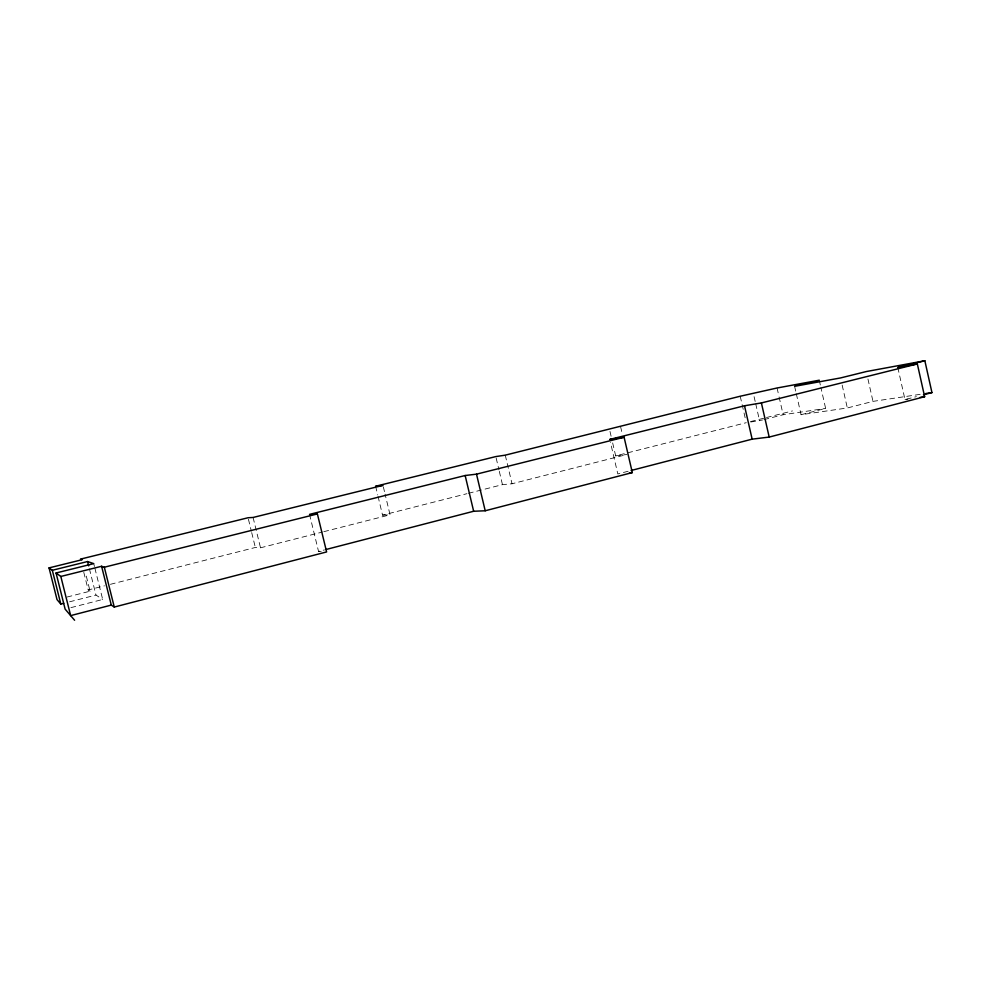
<?xml version="1.0" encoding="UTF-8"?>
<svg xmlns="http://www.w3.org/2000/svg" width="981" height="981" viewBox="0 0 981 981"><rect width="100%" height="100%" fill="white"/><g stroke="black" fill="none" stroke-linecap="round" stroke-linejoin="round"><path stroke-width="0.74" stroke-dasharray="4.91 3.68" d="M309.542 514.375L318.543 551.432L324.441 549.9M628.147 471.26L617.809 473.933L610.44 442.296M897.811 367.507L904.985 399.586L916.34 396.643M70.914 607.644L102.698 599.465L94.814 567.925M796.314 393.786L801.06 414.705L847.326 407.973L872.98 401.376L922.876 393.945M69.602 601.807L95.979 595.062L102.698 599.465M801.06 414.705L825.634 408.415L820.925 387.642M83.79 572.34L88.204 589.961L104.477 585.829M110.387 584.32L255.342 547.472L260.517 547.803L322.344 532.058M378.041 496.361L382.553 515.135L466.931 493.688M468.415 493.308L502.468 484.651L512.021 483.768L625.571 454.853M612.659 442.934L615.676 455.871L746.271 422.676M750.6 421.572L765.033 417.906M766.48 417.538L792.464 410.929M67.076 597.037L90.08 591.187L85.421 572.585M323.816 531.677L390.058 514.817L385.104 494.203M750.71 422.026L762.531 419.991M764.003 419.61L783.145 414.742L825.634 408.415M904.985 399.586L908.014 399.144M615.676 455.871L627.055 454.485M382.553 515.135L390.058 514.817M318.543 551.432L321.228 551.592M88.204 589.961L90.08 591.187M93.735 563.621L94.458 566.491M89.418 568.821L95.979 595.062M253.086 517.465L260.517 547.803M248.426 519.231L251.344 531.126M251.7 532.609L255.342 547.472M383.338 486.846L384.748 492.732M375.613 486.257L377.697 494.915M505.264 455.159L512.021 483.768M496.165 458.053L498.961 469.874M499.317 471.358L502.468 484.651M620.581 426.661L622.285 433.982M609.986 431.432L611.322 437.183M777.062 387.998L778.755 395.417M779.086 396.913L783.145 414.742M754.082 396.667L755.382 402.333M755.701 403.743L759.576 420.739M740.214 396.238L745.597 419.745M842.164 385.092L847.326 407.973M819.258 380.211L820.594 386.158M794.61 386.318L795.971 392.302M867.952 379.009L872.98 401.376"/><path stroke-width="1.47" d="M325.925 549.519L473.651 511.26L485.203 510.77L632.316 472.584L624.1 437.256L476.508 474.154L465.153 475.515L309.542 514.375L317.39 513.934L326.612 551.935L114.262 607.055L111.282 605.093L70.657 615.614L60.822 576.46L56.052 572.99L93.735 563.621L87.591 561.537L52.324 570.268L49.05 567.889L82.196 559.697L80.491 559.121L248.07 517.747L253.086 517.465L382.982 485.374L375.613 486.257L495.822 456.582L505.264 455.159L740.214 396.238L777.062 387.998L819.258 380.211L794.61 386.318L840.545 377.943L866.284 371.554L924.85 360.75L931.95 392.596L923.44 394.803M631.102 470.5L752.145 439.157L769.19 437.072L924.642 396.716L917.333 363.939L897.811 367.507L924.85 360.75M49.05 567.889L57.021 599.599L60.81 604.051L63.74 603.303M60.822 576.46L101.595 566.282L104.317 567.214L317.39 513.934M917.333 363.939L761.391 402.933L744.505 405.778L609.765 439.414L624.1 437.256M925.905 393.491L931.95 392.596M920.104 397.379L924.642 396.716M629.422 472.854L632.316 472.584M74.605 620.25L65.126 609.127L56.052 572.99M52.324 570.268L60.81 604.051M104.317 567.214L114.262 607.055M101.595 566.282L111.282 605.093M87.591 561.537L88.682 565.902M476.508 474.154L485.203 510.77M465.153 475.515L473.651 511.26M761.391 402.933L769.19 437.072M744.505 405.778L752.145 439.157"/></g></svg>
